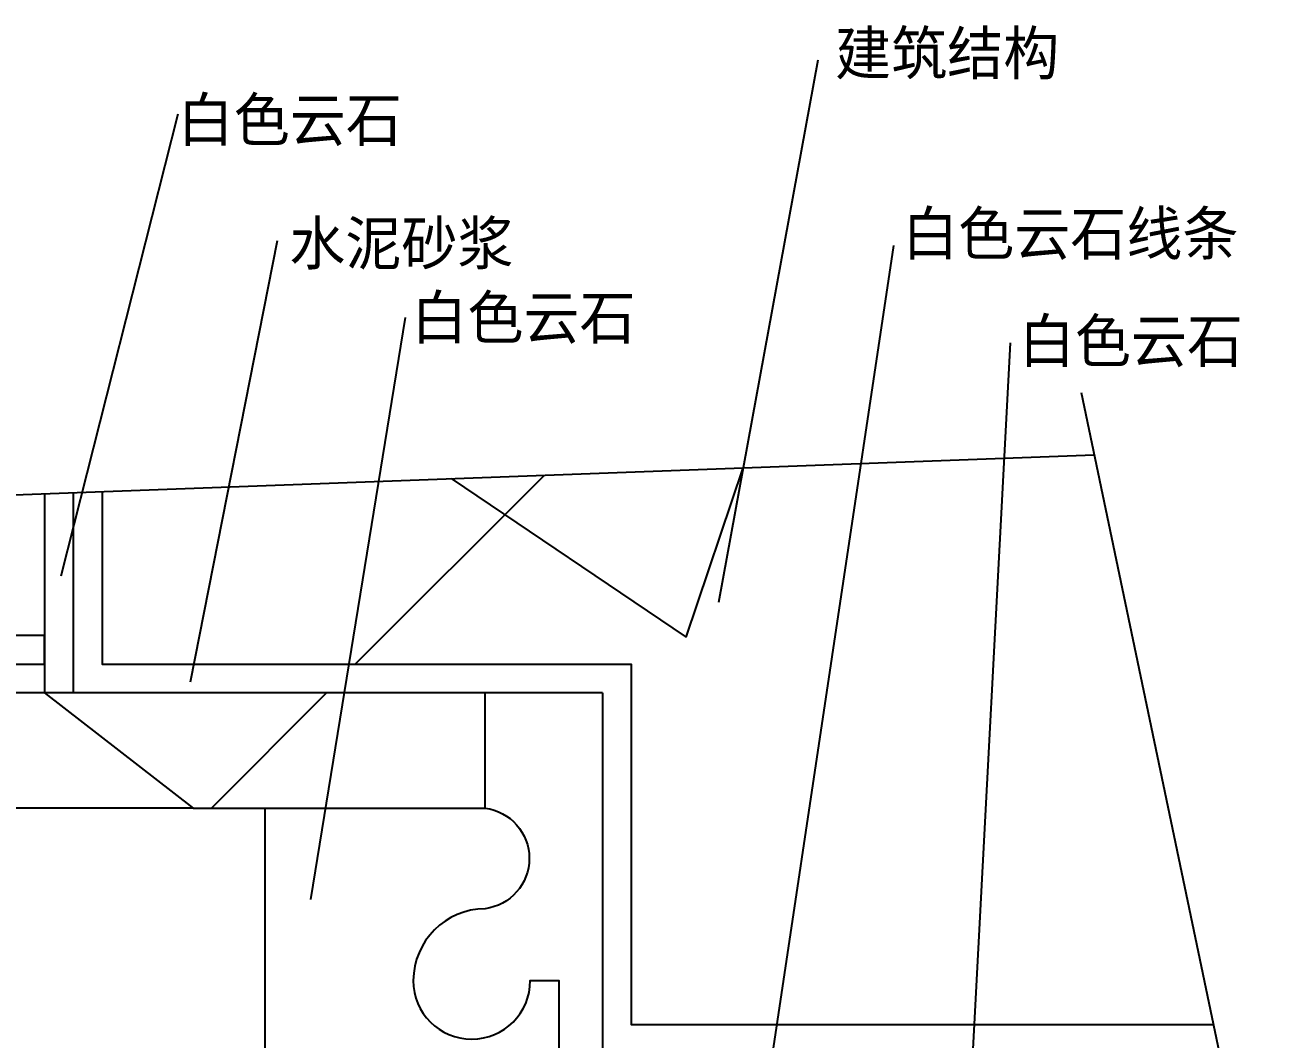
# Model space of a CAD drawing. Header units: metres. Extents: x 0 to 5410, y 0 to 6910.
# Drawn here: x 988 to 2724, y 927 to 2337 of the extents above; entities that cross this region are included whole.
import ezdxf

# ---------------------------------------------------------------- set-up
doc = ezdxf.new("R2010")
doc.units = ezdxf.units.M
for name, color, linetype in [('2', 2, 'Continuous'), ('4', 4, 'Continuous'), ('BH', 3, 'Continuous'), ('DIM', 3, 'Continuous'), ('TEXT', 3, 'Continuous')]:
    doc.layers.add(name, color=color, linetype=linetype)
doc.dimstyles.get("Standard").update_dxf_attribs({"dimtxt": 2.5, "dimasz": 2.5, "dimexe": 1.25, "dimexo": 0.625, "dimtad": 1, "dimcen": 2.5, "dimazin": 3, "dimtfac": 1, "dimtmove": 0, "dimatfit": 3})

msp = doc.modelspace()

# ---------------------------------------------------------------- hatches: boundary and pattern name
at = {"layer": 'BH'}
h = msp.add_hatch(dxfattribs=at)
h.set_pattern_fill('ANSI31', scale=1000)
h.paths.add_polyline_path([(1831.9, 946.64), (2641.74, 946.64), (2476.12, 1739.12), (1095.4, 1688.2), (1095.4, 1447.89), (1831.9, 1447.89)])
h = msp.add_hatch(dxfattribs=at)
h.set_pattern_fill('AR-CONC', scale=50)
h.paths.add_polyline_path([(1831.9, 946.64), (2641.74, 946.64), (2476.12, 1739.12), (1095.4, 1688.2), (1095.4, 1447.89), (1831.9, 1447.89)])
h = msp.add_hatch(dxfattribs=at)
h.set_pattern_fill('ANSI33', scale=200)
h.paths.add_polyline_path([(1731.18, 1007.9), (1731.18, 906.64), (1791.9, 866.64), (1791.9, 1407.89), (1628.35, 1407.89), (1628.35, 1247.89, -0.88), (1628.35, 1107.89, 0.41), (1528.51, 1007.9, 1), (1691.34, 1007.9)])
h.paths.add_polyline_path([(1791.9, 906.64), (1791.9, 866.64), (1852.56, 866.64, 0.36), (1892.56, 846.64, -0.29), (2054.46, 766.64), (2094.79, 766.64), (2094.79, 726.64), (2215.71, 726.64), (2215.71, 866.64), (2215.71, 906.64)])
h.paths.add_polyline_path([(2658.46, 866.64), (2650.1, 906.64), (2215.71, 906.64), (2215.71, 866.64)])
h.paths.add_polyline_path([(1015.4, 1407.89), (1222.08, 1247.89), (1628.35, 1247.89), (1628.35, 1407.89)])
h.paths.add_polyline_path([(1055.4, 1686.72), (1015.4, 1685.25), (1015.4, 1407.89), (1055.4, 1407.89)])
h = msp.add_hatch(dxfattribs=at)
h.set_pattern_fill('AR-CONC', scale=10)
h.paths.add_polyline_path([(1791.9, 1407.89), (1791.9, 906.64), (2650.1, 906.64), (2641.74, 946.64), (1831.9, 946.64), (1831.9, 1447.89), (1095.4, 1447.89), (1095.4, 1688.2), (1055.4, 1686.72), (1055.4, 1407.89)])
h = msp.add_hatch(dxfattribs=at)
h.set_pattern_fill('ANSI32', scale=60)
h.paths.add_polyline_path([(895.17, 1487.89), (895.17, 1472.89), (915.17, 1472.89), (915.17, 1462.89), (895.17, 1462.89), (895.17, 1447.89), (1015.4, 1447.89), (1015.4, 1487.89)])

# ---------------------------------------------------------------- linework, layer by layer
at = {"layer": '2'}
msp.add_lwpolyline([(1095.4, 1688.2), (1095.4, 1447.89), (1831.9, 1447.89), (1831.9, 946.64), (2641.74, 946.64)], dxfattribs=at)
at = {"layer": '4'}
for p, q in [((1055.4, 1686.72), (1055.4, 1407.89)), ((1791.9, 1407.89), (576.51, 1407.89)), ((1628.35, 1247.89), (1628.35, 1407.89)), ((1791.9, 1407.89), (1791.9, 866.64)), ((1222.08, 1247.89), (564.44, 1247.89)), ((1322.08, 1247.89), (1322.08, 707.89))]:
    msp.add_line(p, q, dxfattribs=at)
msp.add_lwpolyline([(1015.4, 1685.25), (1015.4, 1407.89), (1222.08, 1247.89), (1628.35, 1247.89, -0.88), (1628.35, 1107.89, 0.41), (1528.51, 1007.9, 1), (1691.34, 1007.9), (1731.18, 1007.9), (1731.18, 906.64), (1791.9, 866.64), (1852.56, 866.64, 0.36), (1892.56, 846.64, -0.29), (2054.46, 766.64), (2094.79, 766.64), (2094.79, 726.64), (2215.71, 726.64), (2215.71, 866.64), (2658.46, 866.64)], format="xyb", dxfattribs=at)
msp.add_lwpolyline([(1015.4, 1487.89), (895.17, 1487.89), (895.17, 1472.89), (915.17, 1472.89), (915.17, 1462.89), (895.17, 1462.89), (895.17, 1447.89), (1015.4, 1447.89)], close=True, dxfattribs=at)
at = {"layer": 'DIM'}
for p, q in [((2457.96, 1825.99), (2723.52, 555.31)), ((596.26, 1669.79), (2476.12, 1739.12))]:
    msp.add_line(p, q, dxfattribs=at)

# ---------------------------------------------------------------- texts
at = {"layer": 'TEXT'}
for s, p in [('建筑结构', (2115.44, 2267.78)), ('白色云石', (1200.69, 2175.2)), ('白色云石线条', (2208.79, 2016.95)), ('水泥砂浆', (1356.02, 2003.4)), ('白色云石', (1525.86, 1900.16)), ('白色云石', (2371.16, 1867.6))]:
    msp.add_text(s, height=60, dxfattribs=at).set_placement(p)

# ---------------------------------------------------------------- leaders
at = {"layer": 'DIM'}
for points in [[(1953.68, 1534.21), (2091.99, 2288.45)], [(1038.41, 1570.87), (1201.4, 2213.16)], [(1218.66, 1423.62), (1339.64, 2037.16)], [(2019.83, 849.08), (2197.23, 2030.02)], [(1386.13, 1120.52), (1517.65, 1930.3)], [(2305.48, 876.12), (2359.6, 1894.8)]]:
    msp.add_leader(points, dimstyle='Standard', dxfattribs=at)

doc.saveas('drawing.dxf')
